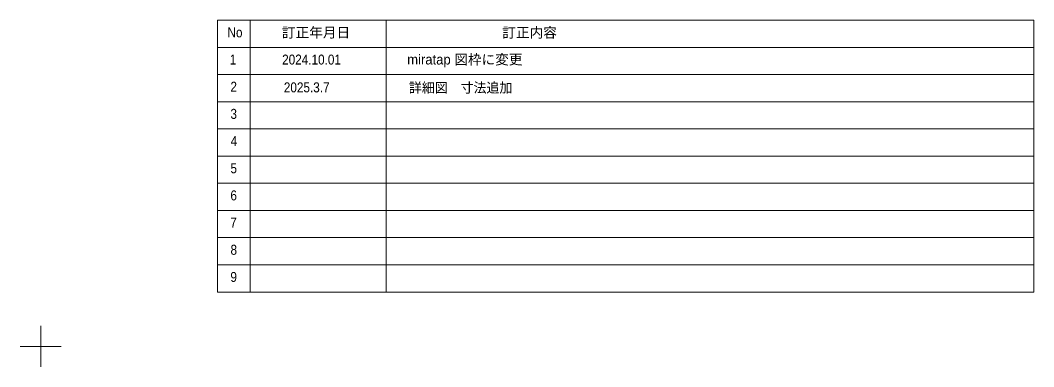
# Model space of a CAD drawing. Units: millimetres, scale not verified. Extents: x -4547 to 4547, y -2284 to 2284.
# Drawn here: x 1753 to 4547, y -2284 to -1328 of the extents above; entities that cross this region are included whole.
import ezdxf
from ezdxf.enums import TextEntityAlignment as Align

# ---------------------------------------------------------------- set-up
doc = ezdxf.new("R2010")
doc.units = ezdxf.units.MM
doc.header["$LTSCALE"] = 20
doc.layers.add('0-0_1図面枠', color=7, linetype='Continuous', lineweight=20)
doc.layers.add('0-4_Defpoints', color=7, linetype='Continuous')
doc.styles.add('ＭＳ Ｐゴシック', font='')
doc.styles.get('ＭＳ Ｐゴシック').set_extended_font_data('MS PGothic')

# ---------------------------------------------------------------- blocks, each defined once
blk = doc.blocks.new('グループ')
at = {"layer": '0-0_1図面枠', "lineweight": 15}
for p, q in [((63000, -43425), (63000, -45675)), ((64125, -44550), (61875, -44550))]:
    blk.add_line(p, q, dxfattribs=at)
blk = doc.blocks.new('グループ-1')
at = {"layer": '0-0_1図面枠', "lineweight": 15}
for p, q in [((74550, -26550), (74550, -41550)), ((82050, -26550), (82050, -41550)), ((72750, -28050), (117750, -28050)), ((72750, -29550), (117750, -29550)), ((72750, -31050), (117750, -31050)), ((72750, -32550), (117750, -32550)), ((72750, -34050), (117750, -34050)), ((72750, -35550), (117750, -35550)), ((72750, -37050), (117750, -37050)), ((72750, -38550), (117750, -38550)), ((72750, -40050), (117750, -40050))]:
    blk.add_line(p, q, dxfattribs=at)
blk.add_lwpolyline([(72750, -26550), (117750, -26550), (117750, -41550), (72750, -41550)], close=True, dxfattribs=at)

msp = doc.modelspace()

# ---------------------------------------------------------------- block references
at = {"layer": '0-0_1図面枠', "xscale": 0.05, "yscale": 0.05}
msp.add_blockref('グループ-1', (-1340.63, 0), dxfattribs=at)
at = {"layer": '0-4_Defpoints', "xscale": 0.05, "yscale": 0.05}
msp.add_blockref('グループ', (-1340.63, 0), dxfattribs=at)

# ---------------------------------------------------------------- texts
at = {"layer": '0-0_1図面枠', "style": 'ＭＳ Ｐゴシック', "width": 0.9}
for s, height, p in [('No', 27.51, (2324.29, -1382.98)), ('1', 27.57, (2330.49, -1458.04)), ('2024.10.01', 27.51, (2475, -1458.04)), ('2', 27.57, (2332.5, -1532.98)), ('2025.3.7', 27.51, (2479.69, -1534.8)), ('3', 27.57, (2332.5, -1607.98)), ('4', 27.57, (2333.08, -1682.98)), ('5', 27.57, (2332.5, -1757.98)), ('6', 27.57, (2332.35, -1832.98)), ('7', 27.57, (2331.91, -1907.98)), ('8', 27.57, (2332.65, -1982.98)), ('9', 27.57, (2332.35, -2057.98))]:
    msp.add_text(s, height=height, dxfattribs=at).set_placement(p, align=Align.BOTTOM_LEFT)
at = {"layer": '0-0_1図面枠', "style": 'ＭＳ Ｐゴシック'}
for s, p in [('訂正年月日', (2474.41, -1383.47)), ('訂正内容', (3081.91, -1383.55))]:
    msp.add_text(s, height=27.57, dxfattribs=at).set_placement(p, align=Align.BOTTOM_LEFT)
at = {"layer": '0-0_1図面枠', "color": 250, "style": 'ＭＳ Ｐゴシック'}
msp.add_text('miratap 図枠に変更', height=27.51, dxfattribs=at).set_placement((2819.72, -1457.82), align=Align.BOTTOM_LEFT)
at = {"layer": '0-0_1図面枠', "color": 250, "style": 'ＭＳ Ｐゴシック', "width": 0.95}
msp.add_text('詳細図\u3000寸法追加', height=27.51, dxfattribs=at).set_placement((2824.41, -1535.53), align=Align.BOTTOM_LEFT)

doc.saveas('drawing.dxf')
